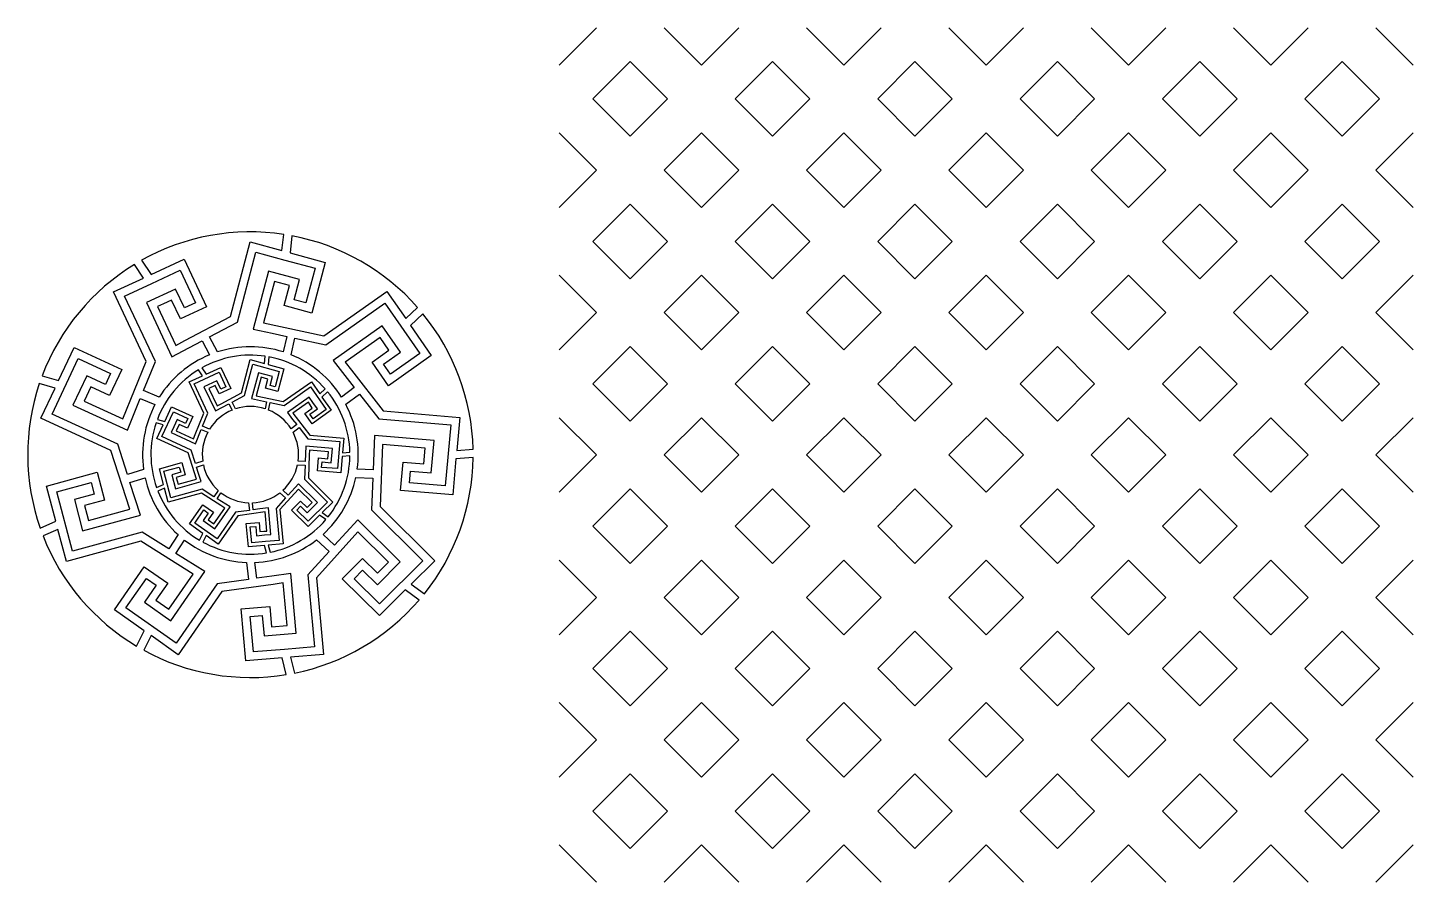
# Model space of a CAD drawing. Extents: x 700 to 3640, y 115 to 1928.
import ezdxf

# ---------------------------------------------------------------- set-up
doc = ezdxf.new("R2010")
doc.units = 0
doc.layers.add('LAYER_01', color=7, linetype='CONTINUOUS')

msp = doc.modelspace()

# ---------------------------------------------------------------- linework, layer by layer
at = {"layer": 'LAYER_01'}
for p, q in [((1827.6, 1848.5), (1906.8, 1927.7)), ((3560.7, 1927.7), (3639.9, 1848.5)), ((1906.8, 115.5), (1827.6, 194.6)), ((3639.9, 194.6), (3560.7, 115.5))]:
    msp.add_line(p, q, dxfattribs=at)
for points in [[(2050.5, 1927.7), (2129.7, 1848.5), (2208.8, 1927.7)], [(2352.5, 1927.7), (2431.7, 1848.5), (2510.9, 1927.7)], [(2654.6, 1927.7), (2733.7, 1848.5), (2812.9, 1927.7)], [(2956.6, 1927.7), (3035.8, 1848.5), (3115, 1927.7)], [(3258.7, 1927.7), (3337.8, 1848.5), (3417, 1927.7)], [(1827.6, 1546.5), (1906.8, 1625.6), (1827.6, 1704.8)], [(3639.9, 1704.8), (3560.7, 1625.6), (3639.9, 1546.5)], [(1827.6, 1244.4), (1906.8, 1323.6), (1827.6, 1402.8)], [(3639.9, 1402.8), (3560.7, 1323.6), (3639.9, 1244.4)], [(1827.6, 942.4), (1906.8, 1021.6), (1827.6, 1100.7)], [(3639.9, 1100.7), (3560.7, 1021.6), (3639.9, 942.4)], [(1827.6, 640.4), (1906.8, 719.5), (1827.6, 798.7)], [(3639.9, 798.7), (3560.7, 719.5), (3639.9, 640.4)], [(1827.6, 338.3), (1906.8, 417.5), (1827.6, 496.7)], [(3639.9, 496.7), (3560.7, 417.5), (3639.9, 338.3)], [(2208.8, 115.5), (2129.7, 194.6), (2050.5, 115.5)], [(2510.9, 115.5), (2431.7, 194.6), (2352.5, 115.5)], [(2812.9, 115.5), (2733.7, 194.6), (2654.6, 115.5)], [(3115, 115.5), (3035.8, 194.6), (2956.6, 115.5)], [(3417, 115.5), (3337.8, 194.6), (3258.7, 115.5)]]:
    msp.add_lwpolyline(points, dxfattribs=at)
for points in [[(1978.6, 1855.8), (1899.5, 1776.7), (1978.6, 1697.5), (2057.8, 1776.7)], [(2280.7, 1855.8), (2201.5, 1776.7), (2280.7, 1697.5), (2359.9, 1776.7)], [(2582.7, 1855.8), (2503.6, 1776.7), (2582.7, 1697.5), (2661.9, 1776.7)], [(2884.8, 1855.8), (2805.6, 1776.7), (2884.8, 1697.5), (2963.9, 1776.7)], [(3186.8, 1855.8), (3107.6, 1776.7), (3186.8, 1697.5), (3266, 1776.7)], [(3488.8, 1855.8), (3409.7, 1776.7), (3488.8, 1697.5), (3568, 1776.7)], [(2208.8, 1625.6), (2129.7, 1704.8), (2050.5, 1625.6), (2129.7, 1546.5)], [(2510.9, 1625.6), (2431.7, 1704.8), (2352.5, 1625.6), (2431.7, 1546.5)], [(2812.9, 1625.6), (2733.7, 1704.8), (2654.6, 1625.6), (2733.7, 1546.5)], [(3115, 1625.6), (3035.8, 1704.8), (2956.6, 1625.6), (3035.8, 1546.5)], [(3417, 1625.6), (3337.8, 1704.8), (3258.7, 1625.6), (3337.8, 1546.5)], [(1978.6, 1553.8), (1899.5, 1474.6), (1978.6, 1395.5), (2057.8, 1474.6)], [(2280.7, 1553.8), (2201.5, 1474.6), (2280.7, 1395.5), (2359.9, 1474.6)], [(2582.7, 1553.8), (2503.6, 1474.6), (2582.7, 1395.5), (2661.9, 1474.6)], [(2884.8, 1553.8), (2805.6, 1474.6), (2884.8, 1395.5), (2963.9, 1474.6)], [(3186.8, 1553.8), (3107.6, 1474.6), (3186.8, 1395.5), (3266, 1474.6)], [(3488.8, 1553.8), (3409.7, 1474.6), (3488.8, 1395.5), (3568, 1474.6)], [(2208.8, 1323.6), (2129.7, 1402.8), (2050.5, 1323.6), (2129.7, 1244.4)], [(2510.9, 1323.6), (2431.7, 1402.8), (2352.5, 1323.6), (2431.7, 1244.4)], [(2812.9, 1323.6), (2733.7, 1402.8), (2654.6, 1323.6), (2733.7, 1244.4)], [(3115, 1323.6), (3035.8, 1402.8), (2956.6, 1323.6), (3035.8, 1244.4)], [(3417, 1323.6), (3337.8, 1402.8), (3258.7, 1323.6), (3337.8, 1244.4)], [(1978.6, 1251.8), (1899.5, 1172.6), (1978.6, 1093.4), (2057.8, 1172.6)], [(2280.7, 1251.8), (2201.5, 1172.6), (2280.7, 1093.4), (2359.9, 1172.6)], [(2582.7, 1251.8), (2503.6, 1172.6), (2582.7, 1093.4), (2661.9, 1172.6)], [(2884.8, 1251.8), (2805.6, 1172.6), (2884.8, 1093.4), (2963.9, 1172.6)], [(3186.8, 1251.8), (3107.6, 1172.6), (3186.8, 1093.4), (3266, 1172.6)], [(3488.8, 1251.8), (3409.7, 1172.6), (3488.8, 1093.4), (3568, 1172.6)], [(2208.8, 1021.6), (2129.7, 1100.7), (2050.5, 1021.6), (2129.7, 942.4)], [(2510.9, 1021.6), (2431.7, 1100.7), (2352.5, 1021.6), (2431.7, 942.4)], [(2812.9, 1021.6), (2733.7, 1100.7), (2654.6, 1021.6), (2733.7, 942.4)], [(3115, 1021.6), (3035.8, 1100.7), (2956.6, 1021.6), (3035.8, 942.4)], [(3417, 1021.6), (3337.8, 1100.7), (3258.7, 1021.6), (3337.8, 942.4)], [(1978.6, 949.7), (1899.5, 870.5), (1978.6, 791.4), (2057.8, 870.5)], [(2280.7, 949.7), (2201.5, 870.5), (2280.7, 791.4), (2359.9, 870.5)], [(2582.7, 949.7), (2503.6, 870.5), (2582.7, 791.4), (2661.9, 870.5)], [(2884.8, 949.7), (2805.6, 870.5), (2884.8, 791.4), (2963.9, 870.5)], [(3186.8, 949.7), (3107.6, 870.5), (3186.8, 791.4), (3266, 870.5)], [(3488.8, 949.7), (3409.7, 870.5), (3488.8, 791.4), (3568, 870.5)], [(2208.8, 719.5), (2129.7, 798.7), (2050.5, 719.5), (2129.7, 640.4)], [(2510.9, 719.5), (2431.7, 798.7), (2352.5, 719.5), (2431.7, 640.4)], [(2812.9, 719.5), (2733.7, 798.7), (2654.6, 719.5), (2733.7, 640.4)], [(3115, 719.5), (3035.8, 798.7), (2956.6, 719.5), (3035.8, 640.4)], [(3417, 719.5), (3337.8, 798.7), (3258.7, 719.5), (3337.8, 640.4)], [(1978.6, 647.7), (1899.5, 568.5), (1978.6, 489.3), (2057.8, 568.5)], [(2280.7, 647.7), (2201.5, 568.5), (2280.7, 489.3), (2359.9, 568.5)], [(2582.7, 647.7), (2503.6, 568.5), (2582.7, 489.3), (2661.9, 568.5)], [(2884.8, 647.7), (2805.6, 568.5), (2884.8, 489.3), (2963.9, 568.5)], [(3186.8, 647.7), (3107.6, 568.5), (3186.8, 489.3), (3266, 568.5)], [(3488.8, 647.7), (3409.7, 568.5), (3488.8, 489.3), (3568, 568.5)], [(2208.8, 417.5), (2129.7, 496.7), (2050.5, 417.5), (2129.7, 338.3)], [(2510.9, 417.5), (2431.7, 496.7), (2352.5, 417.5), (2431.7, 338.3)], [(2812.9, 417.5), (2733.7, 496.7), (2654.6, 417.5), (2733.7, 338.3)], [(3115, 417.5), (3035.8, 496.7), (2956.6, 417.5), (3035.8, 338.3)], [(3417, 417.5), (3337.8, 496.7), (3258.7, 417.5), (3337.8, 338.3)], [(1978.6, 345.6), (1899.5, 266.5), (1978.6, 187.3), (2057.8, 266.5)], [(2280.7, 345.6), (2201.5, 266.5), (2280.7, 187.3), (2359.9, 266.5)], [(2582.7, 345.6), (2503.6, 266.5), (2582.7, 187.3), (2661.9, 266.5)], [(2884.8, 345.6), (2805.6, 266.5), (2884.8, 187.3), (2963.9, 266.5)], [(3186.8, 345.6), (3107.6, 266.5), (3186.8, 187.3), (3266, 266.5)], [(3488.8, 345.6), (3409.7, 266.5), (3488.8, 187.3), (3568, 266.5)]]:
    msp.add_lwpolyline(points, close=True, dxfattribs=at)
for points in [[(1243.6, 1489.4, 0.166691), (942, 1434.5), (962.3, 1404.2), (1032.3, 1436.6), (1079.7, 1336.1), (1024.5, 1310.5), (1005.8, 1350.2), (988.7, 1342.3), (975.7, 1336.3), (1014.4, 1254.1), (1033.6, 1264.2), (1130.5, 1315.4), (1172.1, 1473.3), (1239.9, 1454.9)], [(1261, 1486.4), (1257.1, 1450.3), (1331.5, 1430.1), (1303.3, 1322.5), (1244.5, 1338.5), (1255.6, 1380.9), (1223.7, 1389.6), (1200.6, 1301.7), (1328.9, 1274.1), (1462.2, 1368.3), (1502.3, 1310.7), (1527.3, 1334.7, 0.166691)], [(1242.4, 1240.2, 0.15634), (1102.8, 1240), (1086.3, 1272.1), (1145.6, 1303.4), (1184.6, 1451.6), (1246.2, 1434.9), (1310, 1417.6), (1290.7, 1344.2), (1266, 1350.9), (1277.2, 1393.4), (1211.1, 1411.3), (1178.8, 1288.4), (1218.7, 1279.8), (1250, 1273)], [(926.8, 1425.5, 0.166691), (731.1, 1189.6), (766, 1179.5), (798.9, 1249.3), (899.8, 1202.8), (873.9, 1147.6), (834.1, 1166), (820, 1136), (902.5, 1098), (952, 1219.6), (882.3, 1367.3), (946.1, 1396.7)], [(1086.1, 1233.9, 0.15634), (979.3, 1144), (946, 1158), (971.3, 1220.1), (905.9, 1358.7), (963.8, 1385.5), (1023.8, 1413.2), (1056.2, 1344.6), (1033, 1333.9), (1014.3, 1373.5), (952.1, 1344.8), (1006.4, 1229.9), (1042.4, 1248.9), (1070.7, 1263.9)], [(1259.2, 1234.1), (1267.2, 1269.3), (1332.8, 1255.2), (1457.9, 1343.6), (1532.1, 1237), (1470.1, 1193.2), (1455.5, 1214.2), (1491.3, 1239.5), (1452.2, 1295.7), (1348.5, 1222.3), (1393.1, 1164.8), (1366.2, 1144.5, 0.15634)], [(1645.3, 1033.8, 0.166691), (1538.8, 1321.2), (1512.5, 1296), (1556.6, 1232.7), (1465.8, 1168.5), (1431, 1218.5), (1466.8, 1243.8), (1447.9, 1271), (1373.7, 1218.6), (1387, 1201.5), (1454.3, 1114.9), (1617, 1101.4), (1610.7, 1031.4)], [(970.4, 1128.6, 0.15634), (946.3, 991), (911.8, 980.4), (891.3, 1044.2), (752.1, 1108.3), (807.4, 1225.9), (876.3, 1194.2), (865.4, 1171), (825.6, 1189.4), (796.4, 1127.4), (911.9, 1074.2), (939.3, 1141.7)], [(1204.5, 1231, 0.166691), (1069.8, 1206.4), (1078.8, 1192.9), (1110.1, 1207.4), (1131.3, 1162.5), (1106.6, 1151), (1098.2, 1168.8), (1084.8, 1162.5), (1102.1, 1125.8), (1110.7, 1130.4), (1154, 1153.2), (1172.5, 1223.8), (1202.8, 1215.6)], [(1204, 1119.6, 0.15634), (1141.6, 1119.5), (1134.2, 1133.9), (1160.7, 1147.9), (1178.2, 1214.1), (1234.2, 1198.9), (1225.5, 1166.1), (1214.5, 1169.1), (1219.5, 1188), (1203.2, 1192.5), (1190, 1196), (1175.5, 1141.1), (1207.3, 1134.3)], [(1212.3, 1229.6), (1210.5, 1213.5), (1243.8, 1204.4), (1231.1, 1156.4), (1204.9, 1163.5), (1209.9, 1182.5), (1195.6, 1186.4), (1185.3, 1147.1), (1242.6, 1134.8), (1302.2, 1176.9), (1320.1, 1151.1), (1331.3, 1161.8, 0.166691)], [(1063, 1202.4, 0.166691), (975.5, 1097), (991.1, 1092.5), (1005.8, 1123.7), (1050.9, 1102.9), (1039.3, 1078.3), (1021.5, 1086.5), (1015.2, 1073.1), (1052.1, 1056.1), (1055.8, 1065.1), (1074.2, 1110.4), (1043.1, 1176.4), (1071.6, 1189.6)], [(1134.1, 1116.8, 0.15634), (1086.4, 1076.6), (1071.5, 1082.9), (1082.8, 1110.6), (1053.6, 1172.6), (1106.3, 1196.9), (1120.8, 1166.3), (1110.4, 1161.5), (1102, 1179.2), (1074.3, 1166.4), (1098.5, 1115), (1127.3, 1130.2)], [(725.1, 1173, 0.166691), (726.9, 866.5), (760.2, 881.2), (740.4, 955.7), (847.7, 985), (863.3, 926.1), (821, 914.6), (825.8, 896.4), (829.4, 882.5), (917.1, 906.4), (876.8, 1031.4), (728.6, 1099.8), (758.4, 1163.3)], [(1211.5, 1116.9), (1215, 1132.6), (1244.3, 1126.3), (1300.2, 1165.8), (1333.4, 1118.2), (1305.7, 1098.6), (1299.2, 1108), (1315.2, 1119.3), (1305.5, 1133.2), (1297.7, 1144.4), (1251.3, 1111.6), (1262.5, 1097.2), (1271.3, 1086), (1259.3, 1076.9, 0.15634)], [(1383.9, 1027.4, 0.166691), (1336.4, 1155.8), (1324.6, 1144.5), (1344.3, 1116.3), (1303.8, 1087.6), (1288.2, 1109.9), (1304.2, 1121.2), (1299.4, 1128.1), (1295.8, 1133.4), (1262.6, 1110), (1298.6, 1063.6), (1371.3, 1057.6), (1368.5, 1026.4)], [(1399.6, 991.6, 0.15634), (1375.2, 1129.1), (1404, 1150.9), (1445.1, 1098), (1597.8, 1085.3), (1586.1, 955.9), (1510.5, 962.2), (1512.8, 987.6), (1556.5, 984), (1562.7, 1052.2), (1436, 1062.7), (1433.3, 989.9)], [(972.9, 1089.6, 0.166691), (973.6, 952.7), (988.5, 959.2), (979.7, 992.5), (1027.6, 1005.6), (1034.6, 979.3), (1015.7, 974.1), (1019.5, 959.8), (1058.6, 970.5), (1040.6, 1026.3), (974.4, 1056.9), (987.8, 1085.3)], [(1082.4, 1069.7, 0.15634), (1071.7, 1008.3), (1056.3, 1003.5), (1047.1, 1032.1), (984.9, 1060.7), (1009.6, 1113.2), (1040.4, 1099.1), (1035.5, 1088.7), (1017.7, 1096.9), (1010.5, 1081.6), (1004.7, 1069.2), (1056.3, 1045.5), (1068.6, 1075.6)], [(1274.2, 1008.6, 0.15634), (1263.3, 1070), (1276.1, 1079.7), (1294.5, 1056.1), (1362.7, 1050.4), (1357.5, 992.6), (1323.7, 995.4), (1324.8, 1006.8), (1344.3, 1005.2), (1347, 1035.6), (1290.5, 1040.3), (1289.2, 1007.8)], [(1337.9, 890.6, 0.166691), (1384, 1019.5), (1367.8, 1018.4), (1364.6, 984.1), (1315.2, 988.2), (1317.6, 1015.3), (1337.1, 1013.7), (1338.5, 1028.4), (1298, 1031.8), (1297.7, 1022.1), (1295.8, 973.2), (1347.6, 921.8), (1325.4, 899.7)], [(1542.2, 727.5, 0.166691), (1645.4, 1016.1), (1609, 1013.6), (1602.1, 936.9), (1491.3, 946), (1496.8, 1006.7), (1540.5, 1003.1), (1543.5, 1036.1), (1453, 1043.6), (1448, 912.4), (1564, 797.4), (1514.2, 747.9)], [(1073.1, 1000.5, 0.15634), (1104.3, 946.5), (1095.6, 932.9), (1070.2, 948.9), (1004.2, 930.9), (989.3, 987), (1022, 995.9), (1025, 984.9), (1006.1, 979.7), (1013.9, 950.1), (1068.7, 965.1), (1063.1, 982.4), (1058.7, 996)], [(1241.7, 946.7, 0.15634), (1272.8, 1000.7), (1288.9, 999.9), (1287.8, 970), (1336.4, 921.8), (1295.3, 880.9), (1271.2, 904.8), (1279.3, 912.8), (1293.2, 899), (1314.9, 920.6), (1274.6, 960.5), (1252.7, 936.4)], [(949.4, 973.5, 0.15634), (1019.4, 852.7), (999.8, 822.3), (943.1, 858), (795.2, 817.7), (762, 943.3), (835.2, 963.3), (841.7, 938.5), (799.4, 927), (816.9, 860.8), (939.5, 894.3), (917.2, 963.6)], [(1326.9, 853.1, 0.15634), (1396.5, 974.1), (1432.6, 972.3), (1430.1, 905.3), (1538.9, 797.4), (1446.8, 705.8), (1392.9, 759.3), (1411, 777.3), (1442.2, 746.4), (1490.7, 794.7), (1400.5, 884.1), (1351.6, 830.2)], [(976.4, 945.2, 0.166691), (1065, 840.8), (1072.2, 855.4), (1044, 875.3), (1072.3, 916.1), (1094.6, 900.4), (1083.4, 884.3), (1095.5, 875.8), (1118.6, 909.1), (1110.4, 914.3), (1069, 940.4), (998.6, 921.2), (990.6, 951.5)], [(1110.4, 941.4, 0.15634), (1169.1, 920.1), (1171.1, 904.1), (1141.4, 900), (1102.4, 843.8), (1055, 877.2), (1074.3, 905.1), (1083.6, 898.5), (1072.4, 882.4), (1097.4, 864.8), (1129.8, 911.4), (1102.3, 928.7)], [(1177, 920.1, 0.15634), (1235.6, 941.6), (1247.4, 930.6), (1227.3, 908.4), (1233.6, 840.2), (1205.2, 837.8), (1175.8, 835.3), (1172.7, 869.1), (1184.1, 870), (1185.9, 850.5), (1202.7, 852), (1216.3, 853.1), (1211.1, 909.6), (1193.1, 907.2), (1178.9, 905.2)], [(1214.6, 815.3, 0.166691), (1332.8, 884.5), (1319.7, 894.1), (1295.3, 869.8), (1260, 904.7), (1279.3, 923.9), (1293.2, 910.1), (1303.7, 920.6), (1274.9, 949.1), (1235.5, 905.7), (1242.2, 833), (1210.9, 830.4)], [(1071.9, 836.9, 0.166691), (1206.9, 813.9), (1203, 829.7), (1168.6, 826.8), (1164.1, 876.3), (1191.2, 878.6), (1193, 859), (1201.4, 859.8), (1207.7, 860.3), (1204, 900.7), (1145.9, 892.7), (1104.3, 832.8), (1078.7, 850.8)], [(733, 849.9, 0.166691), (931.4, 616.2), (947.4, 648.9), (884.4, 693.3), (947.7, 784.6), (997.5, 749.6), (972.5, 713.5), (999.6, 694.4), (1051.4, 769.1), (940.2, 839), (782.7, 796), (764.7, 863.9)], [(1266.3, 559.1, 0.166691), (1530.9, 713.9), (1501.5, 735.3), (1446.8, 681), (1367.8, 759.2), (1411, 802.2), (1442.2, 771.3), (1465.7, 794.6), (1401.1, 858.6), (1313, 761.3), (1328, 598.7), (1258, 592.8)], [(1033.1, 841.3, 0.15634), (1164.3, 793.7), (1168.8, 757.8), (1102.4, 748.7), (1015.1, 622.8), (908.9, 697.6), (952.1, 760), (973, 745.2), (948, 709.2), (1004, 669.8), (1076.4, 774.2), (1014.8, 812.9)], [(1182.1, 793.7, 0.15634), (1313.3, 841.6), (1339.7, 817.1), (1294.7, 767.4), (1308.8, 614.8), (1245.2, 609.4), (1179.3, 603.9), (1172.4, 679.4), (1197.9, 681.5), (1201.9, 637.9), (1270.1, 643.6), (1258.4, 770.2), (1218, 764.6), (1186.3, 760.3)], [(946.7, 607.4, 0.166691), (1248.9, 555.9), (1240.2, 591.3), (1163.3, 584.8), (1153.2, 695.5), (1213.8, 700.6), (1217.8, 656.9), (1250.9, 659.7), (1242.5, 750.2), (1221.1, 747.2), (1112.5, 732.3), (1019.4, 598.1), (962, 638.6)]]:
    msp.add_lwpolyline(points, format="xyb", close=True, dxfattribs=at)

doc.saveas('drawing.dxf')
